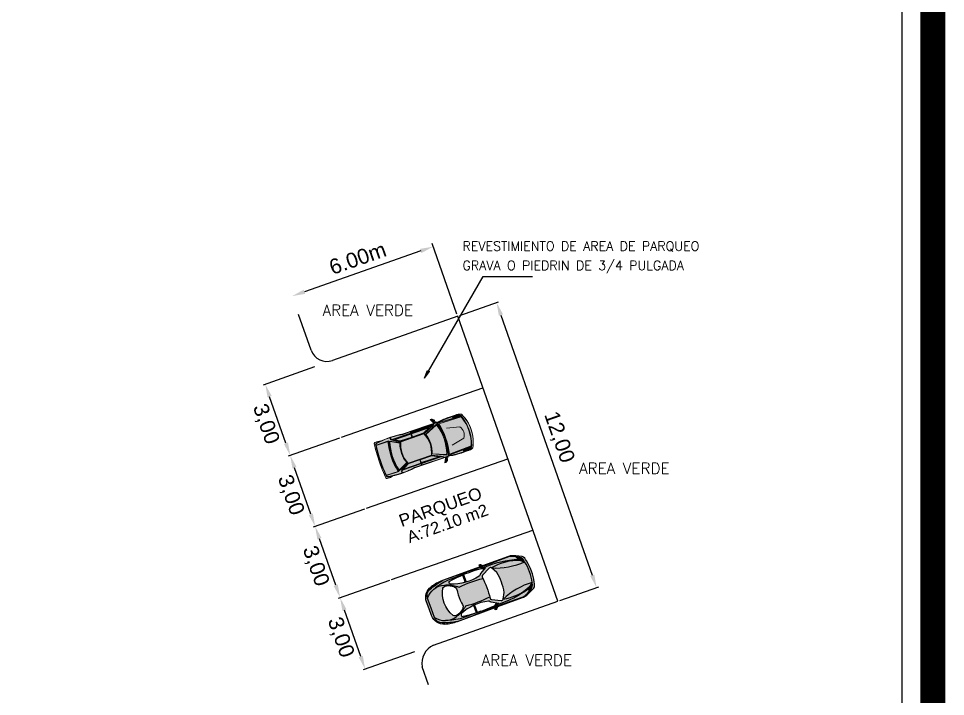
# Model space of a CAD drawing. Header units: millimetres. Extents: x 603733 to 1211550, y 1310999 to 2622648.
# Drawn here: x 605920.6 to 606005, y 1311136.4 to 1311198.2 of the extents above; entities that cross this region are included whole.
import ezdxf

# ---------------------------------------------------------------- set-up
doc = ezdxf.new("R2010")
doc.units = ezdxf.units.MM
for name, color, linetype in [('acera', 8, 'Continuous'), ('BOULEVARD', 3, 'Continuous'), ('FORMATO', 7, 'Continuous'), ('P35', 3, 'Continuous')]:
    doc.layers.add(name, color=color, linetype=linetype)
doc.layers.add('CARRO', color=7, linetype='Continuous', lineweight=18)
doc.styles.add('PUNTOS PI', font='arial.ttf', dxfattribs={"height": 2.75})
doc.styles.add('ROMANS', font='ROMANS', dxfattribs={"height": 0.2})
doc.styles.get("Standard").update_dxf_attribs({"font": 'arial.ttf'})

# ---------------------------------------------------------------- blocks, each defined once
blk = doc.blocks.new('carro1')
at = {"layer": 'P35'}
for color, points in [(146, [(-0.795, 1.854), (-0.824, 1.862), (-0.858, 3.088), (-0.854, 3.397), (-0.854, 3.455), (-0.753, 3.861), (-0.675, 4.073), (-0.593, 4.178), (-0.477, 4.234), (-0.436, 4.237), (-0.544, 4.163), (-0.641, 3.988), (-0.72, 3.753), (-0.791, 3.47), (-0.809, 3.343), (-0.805, 3.175), (-0.817, 2.948), (-0.82, 2.713), (-0.813, 2.624), (-0.817, 2.616), (-0.82, 2.531), (-0.798, 1.941)]), (9, [(-0.85, 3.554), (-0.829, 3.715), (-0.78, 3.963), (-0.727, 4.075), (-0.647, 4.18), (-0.559, 4.25), (-0.472, 4.299), (-0.332, 4.327), (0.278, 4.327), (0.428, 4.31), (0.534, 4.275), (0.656, 4.177), (0.733, 4.079), (0.814, 3.834), (0.838, 3.715), (0.849, 3.62), (0.849, 3.596), (0.81, 3.708), (0.754, 3.946), (0.695, 4.1), (0.635, 4.173), (0.534, 4.236), (0.439, 4.261), (0.337, 4.261), (-0.437, 4.268), (-0.563, 4.222), (-0.643, 4.156), (-0.717, 4.058), (-0.752, 3.932), (-0.798, 3.792)]), (146, [(0.795, 1.854), (0.824, 1.862), (0.858, 3.088), (0.854, 3.397), (0.854, 3.455), (0.753, 3.861), (0.675, 4.073), (0.593, 4.178), (0.477, 4.234), (0.436, 4.237), (0.544, 4.163), (0.641, 3.988), (0.72, 3.753), (0.791, 3.47), (0.809, 3.343), (0.805, 3.175), (0.817, 2.948), (0.82, 2.713), (0.813, 2.624), (0.817, 2.616), (0.82, 2.531), (0.798, 1.941)]), (146, [(-0.765, 1.66), (-0.785, 1.474), (-0.777, 1.279), (-0.719, 0.785), (-0.652, 0.471), (-0.611, 0.321), (-0.549, 0.271), (-0.638, 0.54), (-0.685, 0.628), (-0.693, 0.852), (-0.701, 0.963), (-0.695, 1.247), (-0.666, 1.45), (-0.694, 1.488), (-0.686, 1.534), (-0.561, 1.796), (-0.49, 1.914), (-0.394, 1.924), (-0.417, 2.206), (-0.422, 2.428), (-0.413, 2.716), (-0.395, 2.924), (-0.471, 3.028), (-0.544, 3.124), (-0.599, 3.231), (-0.674, 3.439), (-0.703, 3.65), (-0.734, 3.659), (-0.786, 3.412), (-0.789, 3.078), (-0.78, 2.945), (-0.736, 3.21), (-0.683, 3.254), (-0.612, 3.201), (-0.568, 3.069), (-0.515, 2.875), (-0.471, 2.646), (-0.471, 2.496), (-0.489, 2.223), (-0.515, 2.064), (-0.515, 2.02), (-0.551, 1.959), (-0.595, 1.941), (-0.648, 1.844), (-0.718, 1.712), (-0.762, 1.65)]), (146, [(0.771, 1.66), (0.791, 1.474), (0.784, 1.279), (0.725, 0.785), (0.658, 0.471), (0.617, 0.321), (0.555, 0.271), (0.644, 0.54), (0.691, 0.628), (0.699, 0.852), (0.707, 0.963), (0.701, 1.247), (0.672, 1.45), (0.7, 1.488), (0.692, 1.534), (0.567, 1.796), (0.496, 1.914), (0.4, 1.924), (0.423, 2.206), (0.428, 2.428), (0.419, 2.716), (0.401, 2.924), (0.477, 3.028), (0.55, 3.124), (0.605, 3.231), (0.68, 3.439), (0.709, 3.65), (0.74, 3.659), (0.792, 3.412), (0.795, 3.078), (0.786, 2.945), (0.742, 3.21), (0.689, 3.254), (0.618, 3.201), (0.574, 3.069), (0.521, 2.875), (0.477, 2.646), (0.477, 2.496), (0.495, 2.223), (0.521, 2.064), (0.521, 2.02), (0.557, 1.959), (0.601, 1.941), (0.654, 1.844), (0.724, 1.712), (0.768, 1.65)]), (8, [(-0.49, 2.597), (-0.493, 2.617), (-0.794, 2.616), (-0.798, 2.597)]), (9, [(-0.859, 1.23), (-0.859, 0.662), (-0.835, 0.546), (-0.773, 0.375), (-0.685, 0.201), (-0.651, 0.146), (-0.581, 0.097), (-0.449, 0.057), (-0.077, 0.008), (0.131, 0.014), (0.333, 0.045), (0.522, 0.079), (0.629, 0.133), (0.7, 0.216), (0.828, 0.494), (0.852, 0.598), (0.855, 1.407), (0.846, 1.407), (0.855, 1.327), (0.858, 0.662), (0.825, 0.543), (0.709, 0.289), (0.599, 0.173), (0.421, 0.112), (0.153, 0.079), (-0.092, 0.075), (-0.385, 0.112), (-0.553, 0.143), (-0.639, 0.207), (-0.706, 0.283), (-0.798, 0.491), (-0.838, 0.579), (-0.859, 0.686), (-0.847, 1.248)]), (127, [(-0.666, 1.45), (-0.563, 1.184), (-0.497, 0.94), (-0.448, 0.645), (-0.432, 0.355), (-0.442, 0.128), (-0.253, 0.096), (0, 0.08), (0.163, 0.086), (0.322, 0.105), (0.442, 0.128), (0.432, 0.355), (0.458, 0.73), (0.519, 1.031), (0.599, 1.287), (0.666, 1.45), (0.545, 1.383), (0.423, 1.315), (0.213, 1.283), (0.059, 1.277), (-0.059, 1.277), (-0.337, 1.299), (-0.423, 1.315), (-0.545, 1.383)]), (30, [(-0.455, 0.13), (-0.528, 0.24), (-0.62, 0.314), (-0.69, 0.353), (-0.736, 0.381), (-0.706, 0.317), (-0.666, 0.265), (-0.614, 0.216), (-0.556, 0.182), (-0.51, 0.152), (-0.48, 0.143)]), (30, [(0.455, 0.13), (0.528, 0.24), (0.62, 0.314), (0.69, 0.353), (0.736, 0.381), (0.706, 0.317), (0.666, 0.265), (0.614, 0.216), (0.556, 0.182), (0.51, 0.152), (0.48, 0.143)])]:
    blk.add_hatch(color=color, dxfattribs=at).paths.add_polyline_path(points)
h = blk.add_hatch(color=127, dxfattribs=at)
h.paths.add_polyline_path([(-0.276, 3.037), (-0.322, 3.032), (-0.368, 3.037), (-0.396, 3.045), (-0.434, 3.064), (-0.465, 3.087), (-0.517, 3.15), (-0.568, 3.235), (-0.598, 3.303), (-0.625, 3.401), (-0.61, 3.496), (-0.583, 3.538), (-0.536, 3.565), (-0.395, 3.628), (-0.239, 3.674), (-0.097, 3.695), (0.036, 3.699), (0.189, 3.684), (0.323, 3.652), (0.447, 3.608), (0.529, 3.569), (0.583, 3.538), (0.622, 3.462), (0.627, 3.42), (0.61, 3.338), (0.568, 3.235), (0.52, 3.154), (0.467, 3.088), (0.42, 3.055), (0.368, 3.037), (0.346, 3.033), (0.322, 3.032), (0.282, 3.036), (0.257, 3.042), (0.229, 3.053), (0.205, 3.055), (0.12, 3.059), (-0.038, 3.062), (-0.145, 3.058), (-0.229, 3.053), (-0.254, 3.043)], flags=16)
h.paths.add_polyline_path([(-0.393, 1.915), (-0.189, 1.899), (0, 1.895), (0.232, 1.902), (0.393, 1.909), (0.392, 1.914), (0.42, 2.299), (0.414, 2.692), (0.395, 2.924), (0.544, 3.124), (0.599, 3.231), (0.674, 3.439), (0.703, 3.65), (0.686, 3.813), (0.632, 3.973), (0.582, 4.064), (0.503, 4.167), (0.405, 4.257), (-0.405, 4.257), (-0.491, 4.179), (-0.57, 4.082), (-0.658, 3.887), (-0.686, 3.813), (-0.703, 3.65), (-0.674, 3.439), (-0.599, 3.231), (-0.437, 2.974), (-0.395, 2.924), (-0.411, 2.742), (-0.417, 2.65), (-0.422, 2.417), (-0.413, 2.144), (-0.402, 1.997)])
h = blk.add_hatch(color=8, dxfattribs=at)
edge = h.paths.add_edge_path()
edge.add_line((-0.771, 1.819), (-0.734, 1.76))
edge.add_arc((-0.767, 1.739), 0.0391, -47.4347, 31.9191, ccw=False)
edge.add_arc((-0.746, 1.736), 0.0265, 168.0279, 281.917, ccw=False)
edge.add_line((-0.772, 1.742), (-0.801, 1.778))
edge.add_line((-0.801, 1.778), (-0.817, 1.76))
edge.add_arc((-0.847, 1.786), 0.0403, 221.1586, 318.8414, ccw=False)
edge.add_line((-0.878, 1.76), (-0.927, 1.809))
edge.add_arc((-0.874, 1.862), 0.0746, 163.8715, 224.9725, ccw=False)
edge.add_line((-0.946, 1.883), (-0.771, 1.819))
h = blk.add_hatch(color=8, dxfattribs=at)
edge = h.paths.add_edge_path()
edge.add_line((0.771, 1.819), (0.734, 1.76))
edge.add_arc((0.767, 1.739), 0.0391, 508.0809, 587.4347)
edge.add_arc((0.746, 1.736), 0.0265, 258.083, 371.9721)
edge.add_line((0.772, 1.742), (0.801, 1.778))
edge.add_line((0.801, 1.778), (0.817, 1.76))
edge.add_arc((0.847, 1.786), 0.0403, 221.1586, 318.8414)
edge.add_line((0.878, 1.76), (0.927, 1.809))
edge.add_arc((0.874, 1.862), 0.0746, 315.0275, 376.1285)
edge.add_line((0.946, 1.883), (0.771, 1.819))
h = blk.add_hatch(color=146, dxfattribs=at)
h.paths.add_polyline_path([(-0.453, 0.18), (-0.536, 0.285), (-0.579, 0.376), (-0.654, 0.695), (-0.689, 1), (-0.662, 1.419), (-0.61, 1.253), (-0.527, 0.982), (-0.479, 0.721), (-0.457, 0.572), (-0.448, 0.424), (-0.44, 0.319), (-0.44, 0.206)])
h.paths.add_polyline_path([(-0.654, 0.367), (-0.75, 0.411), (-0.815, 0.581), (-0.837, 0.664), (-0.828, 1.065), (-0.828, 1.72), (-0.806, 1.75), (-0.793, 1.637), (-0.793, 1.201), (-0.754, 0.956), (-0.715, 0.729), (-0.697, 0.59), (-0.662, 0.437), (-0.627, 0.359)])
h = blk.add_hatch(color=146, dxfattribs=at)
h.paths.add_polyline_path([(0.453, 0.18), (0.536, 0.285), (0.579, 0.376), (0.654, 0.695), (0.689, 1), (0.662, 1.419), (0.61, 1.253), (0.527, 0.982), (0.479, 0.721), (0.457, 0.572), (0.448, 0.424), (0.44, 0.319), (0.44, 0.206)])
h.paths.add_polyline_path([(0.654, 0.367), (0.75, 0.411), (0.815, 0.581), (0.837, 0.664), (0.828, 1.065), (0.828, 1.72), (0.806, 1.75), (0.793, 1.637), (0.793, 1.201), (0.754, 0.956), (0.715, 0.729), (0.697, 0.59), (0.662, 0.437), (0.627, 0.359)])
at = {"layer": 'P35', "color": 7}
for p, q in [((-0.801, 2.597), (-0.486, 2.597)), ((-0.801, 2.587), (-0.485, 2.587)), ((-0.8, 2.627), (-0.488, 2.627)), ((-0.8, 2.617), (-0.488, 2.617)), ((0.801, 2.587), (0.485, 2.587)), ((0.801, 2.597), (0.486, 2.597)), ((0.8, 2.627), (0.488, 2.627)), ((0.8, 2.617), (0.488, 2.617)), ((-0.607, 0.193), (-0.606, 0.192))]:
    blk.add_line(p, q, dxfattribs=at)
for points in [[(-0.865, 3.454, -0.04536), (-0.712, 4.041, -0.316238), (-0.405, 4.257), (0, 4.257), (0.405, 4.257, -0.316238), (0.712, 4.041, -0.04536), (0.865, 3.454, -0.995785)], [(-0.787, 3.96, -0.339592), (-0.293, 4.34), (0, 4.34), (0.293, 4.34, -0.339592), (0.787, 3.96, -1.295903)], [(-0.405, 4.257, 0.307984), (-0.674, 3.439, 0.021458), (-0.599, 3.231, 0.089138), (-0.471, 3.028, 0.076147), (-0.395, 2.924, 0.055297), (-0.393, 1.909, 0.055323)], [(0.405, 4.257, -0.307984), (0.674, 3.439, -0.021458), (0.599, 3.231, -0.089138), (0.471, 3.028, -0.076147), (0.395, 2.924, -0.055297), (0.393, 1.909, -0.055323)], [(-0.712, 4.041, 0.134107), (-0.787, 3.96, 0.076542), (-0.865, 3.454), (-0.865, 1.853, 0.085317)], [(-0.806, 2.442), (-0.806, 3.237, -0.076793), (-0.658, 3.887, -3.166947)], [(0.806, 2.442), (0.806, 3.237, 0.076793), (0.658, 3.887, 3.166947)], [(0.865, 1.853), (0.865, 3.454, 0.076542), (0.787, 3.96, 0.134107), (0.712, 4.041)], [(-0.865, 3.115, 0.005985), (-0.835, 2.058), (-0.837, 1.843, 0.082522)], [(-0.765, 1.66), (-0.608, 1.931, -0.122145), (-0.549, 1.993, 0.205815), (-0.53, 2.019, 0.151874), (-0.626, 3.207, 0.290836), (-0.739, 3.222, 0.061376), (-0.783, 1.823)], [(0.765, 1.66), (0.608, 1.931, 0.122145), (0.549, 1.993, -0.205815), (0.53, 2.019, -0.151874), (0.626, 3.207, -0.290836), (0.739, 3.222, -0.061376), (0.783, 1.823)], [(0.837, 1.843), (0.835, 2.058, 0.005985), (0.865, 3.115)], [(-0.865, 1.75), (-0.865, 0.659, 0.085317), (-0.781, 0.369), (-0.67, 0.141, 0.150666), (-0.454, 0.048, 0.106558), (0.454, 0.048, 0.150666), (0.67, 0.141), (0.781, 0.369, 0.085317), (0.865, 0.659), (0.865, 1.75, 0.076542)], [(-0.838, 1.747), (-0.85, 0.661, 0.082522), (-0.746, 0.386), (-0.744, 0.382, 0.28772), (-0.442, 0.128, 0.107642), (0.442, 0.128, 0.28772), (0.744, 0.382), (0.746, 0.386, 0.082522), (0.85, 0.661), (0.838, 1.747, 0.005985)], [(-0.775, 1.745, 0.003758), (-0.765, 1.66)], [(0.775, 1.745, -0.003758), (0.765, 1.66)]]:
    blk.add_lwpolyline(points, format="xyb", dxfattribs=at)
for points in [[(0.583, 3.538, -0.244234), (0.621, 3.376, -0.10952), (0.486, 3.109, -0.34796), (0.229, 3.053, 0.037334), (-0.229, 3.053, -0.34796), (-0.486, 3.109, -0.10952), (-0.621, 3.376, -0.244234), (-0.583, 3.538, -0.276546)], [(-0.771, 1.819), (-0.734, 1.76, -0.360781), (-0.741, 1.71, -0.542329), (-0.772, 1.742), (-0.801, 1.778), (-0.817, 1.76, -0.454056), (-0.878, 1.76), (-0.927, 1.809, -0.273105), (-0.946, 1.883)], [(-0.45, 1.921, 0.328475), (-0.519, 1.884), (-0.686, 1.534, 0.439617), (-0.666, 1.45), (-0.423, 1.315, 0.06084), (0, 1.277, 0.06084), (0.423, 1.315), (0.666, 1.45, 0.439617), (0.686, 1.534), (0.519, 1.884, 0.328475), (0.45, 1.921, -0.057395)], [(0.771, 1.819), (0.734, 1.76, 0.360781), (0.741, 1.71, 0.542329), (0.772, 1.742), (0.801, 1.778), (0.817, 1.76, 0.454056), (0.878, 1.76), (0.927, 1.809, 0.273105), (0.946, 1.883)]]:
    blk.add_lwpolyline(points, format="xyb", close=True, dxfattribs=at)
for centre, radius, start, end in [((3.67, 1.558), 4.456, 177.4786, 196.1176), ((-3.67, 1.558), 4.456, 343.8824, 2.5214), ((1.381, 1.057), 2.084, 169.1317, 202.1569), ((-3.112, 0.355), 2.68, 355.1298, 24.1159), ((3.112, 0.355), 2.68, 155.8841, 184.8702), ((-1.381, 1.057), 2.084, 337.8431, 10.8683), ((-0.901, -0.105), 0.515, 26.8399, 72.4584), ((0.901, -0.105), 0.515, 107.5416, 153.1601)]:
    blk.add_arc(centre, radius, start, end, dxfattribs=at)
blk = doc.blocks.new('A$C03F432A0')
at = {"layer": 'CARRO'}
h = blk.add_hatch(color=256, dxfattribs=at)
h.set_gradient(color1=(110, 110, 110), color2=(237, 237, 237), one_color=1, tint=0.93, name='SPHERICAL')
h.paths.add_polyline_path([(10.752, 8.853, 0.179944), (10.67, 8.643, -0.113297), (10.71, 8.894, -0.116156), (11.422, 9.066, -0.115969), (12.134, 8.902), (12.134, 8.902, -0.113297), (12.178, 8.651, -0.000135), (12.178, 8.651, 0.180082), (12.093, 8.86, 0.092939), (11.422, 8.982, 0.092939)])
h = blk.add_hatch(color=256, dxfattribs=at)
h.set_gradient(color1=(51, 135, 215), color2=(217, 233, 247), one_color=1, tint=0.91, name='SPHERICAL')
h.paths.add_polyline_path([(10.788, 7.917, -0.117513), (12.074, 7.931), (12.03, 8.864, 0.177138), (10.817, 8.855)])
h = blk.add_hatch(color=256, dxfattribs=at)
h.set_gradient(color1=(51, 135, 215), one_color=1, tint=1, name='SPHERICAL')
h.paths.add_polyline_path([(10.724, 7.722), (10.77, 7.722), (10.983, 7.247, -0.219951), (11.883, 7.251), (12.044, 7.599), (12.093, 7.687), (12.128, 7.687), (12.128, 7.94, 0.037404), (12.164, 8.427), (12.165, 8.543, -0.747961), (12.078, 8.55), (12.11, 7.869, 0.15127), (10.743, 7.859), (10.771, 8.541, -0.665118), (10.688, 8.543), (10.689, 8.427, 0.037404), (10.724, 7.94)])
h.paths.add_polyline_path([(10.782, 7.826, -0.165981), (12.077, 7.831), (11.845, 7.284, 0.189647), (11.019, 7.281)], flags=16)
h = blk.add_hatch(color=256, dxfattribs=at)
h.set_gradient(color1=(250, 246, 5), color2=(255, 254, 240), one_color=1, tint=0.97, name='SPHERICAL')
h.paths.add_polyline_path([(10.747, 8.554, -0.587503), (10.711, 8.554, -0.147486), (10.707, 8.598, 0.772926), (10.751, 8.598, -0.147486)])
h = blk.add_hatch(color=256, dxfattribs=at)
h.set_gradient(color1=(250, 246, 5), color2=(255, 254, 240), one_color=1, tint=0.97, name='SPHERICAL')
h.paths.add_polyline_path([(10.756, 8.637, 0.144872), (10.74, 8.668, 0.391406), (10.725, 8.669, 0.188365), (10.706, 8.639, -0.083561), (10.73, 8.761, -0.165877), (10.752, 8.785), (10.766, 8.788)])
h = blk.add_hatch(color=256, dxfattribs=at)
h.set_gradient(color1=(253, 124, 146), color2=(254, 220, 226), one_color=1, tint=0.93, name='SPHERICAL')
h.paths.add_polyline_path([(10.756, 8.637, 0.429703), (10.706, 8.639, -0.188943), (10.725, 8.669, -0.388639), (10.74, 8.668, -0.144872)])
h = blk.add_hatch(color=256, dxfattribs=at)
h.set_gradient(color1=(253, 124, 146), color2=(254, 220, 226), one_color=1, tint=0.93, name='SPHERICAL')
edge = h.paths.add_edge_path()
edge.add_ellipse((10.729, 8.608), major_axis=(0, 0.0204), ratio=0.780308, start_angle=0, end_angle=360, ccw=False)
h = blk.add_hatch(color=256, dxfattribs=at)
h.set_gradient(color1=(250, 246, 5), color2=(255, 254, 240), one_color=1, tint=0.97, name='SPHERICAL')
h.paths.add_polyline_path([(12.094, 8.638, -0.144872), (12.11, 8.669, -0.391406), (12.125, 8.67, -0.188365), (12.144, 8.64, 0.083561), (12.12, 8.762, 0.165877), (12.098, 8.786), (12.084, 8.789)])
h = blk.add_hatch(color=256, dxfattribs=at)
h.set_gradient(color1=(253, 124, 146), color2=(254, 220, 226), one_color=1, tint=0.93, name='SPHERICAL')
h.paths.add_polyline_path([(12.094, 8.638, -0.429703), (12.144, 8.64, 0.188943), (12.125, 8.67, 0.388639), (12.11, 8.669, 0.144872)])
h = blk.add_hatch(color=256, dxfattribs=at)
h.set_gradient(color1=(250, 246, 5), color2=(255, 254, 240), one_color=1, tint=0.97, name='SPHERICAL')
h.paths.add_polyline_path([(12.103, 8.555, 0.587503), (12.14, 8.555, 0.147486), (12.143, 8.599, -0.772926), (12.099, 8.599, 0.147486)])
h = blk.add_hatch(color=256, dxfattribs=at)
h.set_gradient(color1=(253, 124, 146), color2=(254, 220, 226), one_color=1, tint=0.93, name='SPHERICAL')
edge = h.paths.add_edge_path()
edge.add_ellipse((12.121, 8.609), major_axis=(0, 0.0204), ratio=0.780308, start_angle=0, end_angle=360)
h = blk.add_hatch(color=8, dxfattribs=at)
edge = h.paths.add_edge_path()
edge.add_line((10.69, 7.731), (10.721, 7.795))
edge.add_arc((10.685, 7.812), 0.0394, 693.9499, 773.3037)
edge.add_arc((10.706, 7.817), 0.0268, 443.952, 557.8411)
edge.add_line((10.68, 7.809), (10.655, 7.77))
edge.add_line((10.655, 7.77), (10.637, 7.786))
edge.add_arc((10.61, 7.756), 0.0406, 407.0276, 504.7104)
edge.add_line((10.576, 7.78), (10.532, 7.725))
edge.add_arc((10.59, 7.678), 0.0753, 500.8965, 561.9975)
edge.add_line((10.521, 7.649), (10.69, 7.731))
h = blk.add_hatch(color=256, dxfattribs=at)
h.set_gradient(color1=(195, 230, 254), one_color=1, tint=1, name='CYLINDER')
h.paths.add_polyline_path([(11.03, 7.293, -0.178383), (11.839, 7.295), (12.047, 7.805, 0.287112), (12.022, 7.837, 0.1586), (10.833, 7.829, 0.286492), (10.807, 7.797)])
h = blk.add_hatch(color=8, dxfattribs=at)
edge = h.paths.add_edge_path()
edge.add_line((12.171, 7.731), (12.14, 7.795))
edge.add_arc((12.175, 7.812), 0.0394, -233.3037, -153.9499, ccw=False)
edge.add_arc((12.154, 7.817), 0.0268, -17.8411, 96.048, ccw=False)
edge.add_line((12.18, 7.809), (12.205, 7.77))
edge.add_line((12.205, 7.77), (12.223, 7.786))
edge.add_arc((12.251, 7.756), 0.0406, 35.2896, 132.9724, ccw=False)
edge.add_line((12.284, 7.78), (12.328, 7.725))
edge.add_arc((12.27, 7.678), 0.0753, -21.9975, 39.1035, ccw=False)
edge.add_line((12.34, 7.649), (12.171, 7.731))
h = blk.add_hatch(color=256, dxfattribs=at)
h.set_gradient(color1=(51, 135, 215), color2=(76, 150, 220), one_color=1, tint=0.58, name='SPHERICAL')
h.paths.add_polyline_path([(10.739, 6.761), (10.792, 6.761), (10.794, 7.615), (10.753, 7.698), (10.729, 7.698)])
h = blk.add_hatch(color=256, dxfattribs=at)
h.set_gradient(color1=(195, 230, 254), one_color=1, tint=1)
h.paths.add_polyline_path([(10.824, 6.765), (10.95, 6.765), (10.946, 7.243), (10.824, 7.502)])
h = blk.add_hatch(color=256, dxfattribs=at)
h.set_gradient(color1=(195, 230, 254), one_color=1, tint=1)
h.paths.add_polyline_path([(11.91, 6.767), (12.041, 6.767), (12.033, 7.501), (11.91, 7.245)])
h = blk.add_hatch(color=256, dxfattribs=at)
h.set_gradient(color1=(51, 135, 215), color2=(76, 150, 220), one_color=1, tint=0.58, name='SPHERICAL')
h.paths.add_polyline_path([(12.071, 6.771), (12.135, 6.774), (12.13, 7.664), (12.104, 7.664), (12.064, 7.596)])
h = blk.add_hatch(color=256, dxfattribs=at)
h.set_gradient(color1=(51, 135, 215), color2=(238, 245, 252), one_color=1, tint=0.96, name='CYLINDER')
h.paths.add_polyline_path([(10.987, 6.259, 0.101169), (11.44, 6.165, 0.098906), (11.885, 6.265), (11.885, 7.242, 0.098789), (11.434, 7.338, 0.108512), (10.98, 7.233)])
h = blk.add_hatch(color=256, dxfattribs=at)
h.set_gradient(color1=(51, 135, 215), color2=(76, 150, 220), one_color=1, tint=0.58, name='SPHERICAL')
h.paths.add_polyline_path([(10.699, 5.958), (10.73, 5.923), (10.765, 5.923), (10.793, 5.954), (10.793, 6.734), (10.733, 6.734), (10.736, 6.436, 0.034741)])
h = blk.add_hatch(color=256, dxfattribs=at)
h.set_gradient(color1=(195, 230, 254), one_color=1, tint=1)
h.paths.add_polyline_path([(10.835, 6.049), (10.951, 6.25), (10.951, 6.734), (10.825, 6.734)])
h = blk.add_hatch(color=256, dxfattribs=at)
h.set_gradient(color1=(195, 230, 254), one_color=1, tint=1)
h.paths.add_polyline_path([(11.909, 6.261), (12.053, 6.009), (12.046, 6.744), (11.909, 6.744)])
h = blk.add_hatch(color=256, dxfattribs=at)
h.set_gradient(color1=(51, 135, 215), color2=(76, 150, 220), one_color=1, tint=0.58, name='SPHERICAL')
h.paths.add_polyline_path([(12.076, 5.964), (12.11, 5.928), (12.148, 5.928), (12.181, 5.968), (12.175, 6.143, 0.030672), (12.134, 6.45), (12.134, 6.742), (12.074, 6.739)])
h = blk.add_hatch(color=256, dxfattribs=at)
h.set_gradient(color1=(51, 135, 215), one_color=1, tint=1, name='SPHERICAL')
h.paths.add_polyline_path([(12.183, 5.936), (12.156, 5.907), (12.103, 5.907), (12.059, 5.947), (11.892, 6.244), (11.866, 6.231), (12.068, 5.833, -0.066722), (11.436, 5.746, -0.066024), (10.811, 5.826), (11.005, 6.216), (10.979, 6.228), (10.815, 5.942), (10.777, 5.899), (10.717, 5.899), (10.698, 5.917, 0.028293), (10.716, 5.523), (10.742, 5.319, 0.304518), (10.774, 5.292), (10.8, 5.29), (10.795, 5.807, 0.12797), (12.083, 5.808), (12.083, 5.294), (12.111, 5.298, 0.280749), (12.138, 5.323, 0.017623), (12.177, 5.751)])
h = blk.add_hatch(color=256, dxfattribs=at)
h.set_gradient(color1=(195, 230, 254), one_color=1, tint=1)
h.paths.add_polyline_path([(10.843, 5.844, 0.134496), (12.029, 5.848), (11.846, 6.218, -0.182612), (11.023, 6.207)])
h = blk.add_hatch(color=256, dxfattribs=at)
h.set_gradient(color1=(51, 135, 215), color2=(212, 230, 247), one_color=1, tint=0.9, name='SPHERICAL')
h.paths.add_polyline_path([(10.814, 5.29, 0.063439), (12.069, 5.292), (12.069, 5.783, -0.118272), (10.811, 5.782)])
h = blk.add_hatch(color=256, dxfattribs=at)
h.set_gradient(color1=(110, 110, 110), color2=(237, 237, 237), one_color=1, tint=0.93, name='SPHERICAL')
h.paths.add_polyline_path([(10.731, 5.235, -0.000001), (10.731, 5.235, 0.029249), (11.44, 5.197, 0.029523), (12.155, 5.243, 0.384661), (12.198, 5.284, 0.075304), (12.178, 5.528), (12.155, 5.328, -0.347811), (12.112, 5.285, -0.031351), (11.439, 5.239, -0.031037), (10.773, 5.277, -0.348149), (10.73, 5.32), (10.705, 5.52, 0.075312), (10.687, 5.275, 0.384387)])
at = {"lineweight": 35}
for p, q in [((10.729, 7.698), (10.753, 7.698)), ((10.739, 6.761), (10.729, 7.698)), ((10.753, 7.698), (10.794, 7.615)), ((10.794, 7.615), (10.792, 6.761)), ((10.792, 6.761), (10.739, 6.761))]:
    blk.add_line(p, q, dxfattribs=at)
for centre, radius, start, end in [((10.781, 8.58), 0.0795, 150.0386, 198.709), ((10.729, 8.566), 0.0256, 206.1491, 333.8509), ((10.729, 8.612), 0.0181, 19.3282, 156.1603), ((10.678, 8.58), 0.078, 340.8643, 29.4697), ((12.172, 8.581), 0.078, 150.5303, 199.1357), ((12.121, 8.567), 0.0256, 206.1491, 333.8509), ((12.121, 8.613), 0.0181, 23.8397, 160.6718), ((12.069, 8.581), 0.0795, 341.291, 29.9614)]:
    blk.add_arc(centre, radius, start, end, dxfattribs=at)
at = {"layer": 'CARRO', "color": 0}
for p, q in [((10.71, 8.894), (10.676, 8.771)), ((10.692, 8.755), (10.757, 8.86)), ((10.757, 8.86), (10.895, 8.902)), ((10.788, 7.917), (10.817, 8.855)), ((12.03, 8.864), (12.074, 7.931)), ((12.154, 8.763), (12.093, 8.86)), ((12.17, 8.779), (12.134, 8.902)), ((10.676, 8.771), (10.67, 8.652)), ((10.67, 8.652), (10.692, 8.755)), ((10.688, 8.543), (10.698, 8.183)), ((10.743, 7.859), (10.771, 8.541)), ((11.057, 8.148), (11.171, 8.679)), ((11.057, 8.148), (11.171, 8.679)), ((11.057, 8.148), (11.171, 8.679)), ((11.768, 8.148), (11.654, 8.679)), ((11.768, 8.148), (11.654, 8.679)), ((11.768, 8.148), (11.654, 8.679)), ((12.078, 8.55), (12.11, 7.869)), ((12.153, 8.185), (12.165, 8.543)), ((12.177, 8.659), (12.154, 8.763)), ((12.178, 8.651), (12.17, 8.779)), ((10.698, 8.183), (10.724, 7.94)), ((12.128, 7.94), (12.153, 8.185)), ((10.724, 7.94), (10.724, 7.722)), ((11.019, 7.281), (10.782, 7.826)), ((11.03, 7.293), (10.807, 7.797)), ((11.839, 7.295), (12.047, 7.805)), ((12.077, 7.831), (11.845, 7.284)), ((12.128, 7.687), (12.128, 7.94)), ((10.724, 7.722), (10.77, 7.722)), ((10.729, 7.698), (10.753, 7.698)), ((10.739, 6.761), (10.729, 7.698)), ((10.753, 7.698), (10.794, 7.615)), ((10.77, 7.722), (10.983, 7.247)), ((10.794, 7.615), (10.793, 6.761)), ((10.824, 7.502), (10.946, 7.243)), ((10.824, 6.765), (10.824, 7.502)), ((11.883, 7.251), (12.093, 7.687)), ((11.91, 7.245), (12.033, 7.501)), ((12.033, 7.501), (12.033, 6.767)), ((12.064, 7.596), (12.104, 7.664)), ((12.071, 6.771), (12.064, 7.596)), ((12.093, 7.687), (12.128, 7.687)), ((12.104, 7.664), (12.13, 7.664)), ((12.13, 7.664), (12.135, 6.774)), ((10.946, 7.243), (10.946, 6.765)), ((10.987, 6.269), (10.98, 7.233)), ((11.885, 6.265), (11.885, 7.242)), ((11.91, 6.767), (11.91, 7.245)), ((10.736, 6.734), (10.793, 6.734)), ((10.736, 6.436), (10.736, 6.734)), ((10.793, 6.761), (10.739, 6.76)), ((10.792, 6.761), (10.739, 6.761)), ((10.793, 6.734), (10.793, 5.954)), ((10.946, 6.765), (10.824, 6.765)), ((10.951, 6.734), (10.825, 6.732)), ((10.825, 6.732), (10.835, 6.049)), ((10.951, 6.25), (10.951, 6.734)), ((11.909, 6.744), (11.909, 6.261)), ((12.046, 6.744), (11.909, 6.744)), ((12.033, 6.767), (11.91, 6.767)), ((12.053, 6.009), (12.046, 6.744)), ((12.135, 6.774), (12.071, 6.771)), ((12.076, 6.739), (12.134, 6.739)), ((12.076, 5.964), (12.076, 6.739)), ((12.134, 6.739), (12.134, 6.45)), ((10.709, 6.198), (10.736, 6.436)), ((12.134, 6.45), (12.16, 6.297)), ((12.16, 6.297), (12.175, 6.143)), ((10.698, 5.917), (10.717, 5.899)), ((10.701, 5.719), (10.698, 5.917)), ((10.699, 5.958), (10.709, 6.198)), ((10.73, 5.923), (10.699, 5.958)), ((10.717, 5.899), (10.779, 5.899)), ((10.762, 5.923), (10.73, 5.923)), ((10.793, 5.954), (10.762, 5.923)), ((10.779, 5.899), (10.815, 5.942)), ((11.005, 6.215), (10.811, 5.826)), ((10.815, 5.942), (10.979, 6.228)), ((10.835, 6.049), (10.951, 6.25)), ((10.843, 5.844), (11.023, 6.207)), ((10.979, 6.228), (11.005, 6.215)), ((12.029, 5.848), (11.846, 6.218)), ((11.892, 6.244), (11.866, 6.231)), ((11.866, 6.231), (12.068, 5.833)), ((12.059, 5.947), (11.892, 6.244)), ((11.909, 6.261), (12.053, 6.009)), ((12.103, 5.907), (12.059, 5.947)), ((12.11, 5.928), (12.076, 5.964)), ((12.156, 5.907), (12.103, 5.907)), ((12.148, 5.928), (12.11, 5.928)), ((12.181, 5.968), (12.148, 5.928)), ((12.18, 5.933), (12.156, 5.907)), ((12.175, 6.143), (12.181, 5.968)), ((12.18, 5.843), (12.18, 5.933)), ((10.742, 5.319), (10.701, 5.719)), ((10.8, 5.29), (10.796, 5.807)), ((11.121, 5.766), (10.811, 5.826)), ((10.814, 5.29), (10.811, 5.782)), ((11.436, 5.746), (11.121, 5.766)), ((11.755, 5.769), (11.436, 5.746)), ((12.068, 5.833), (11.755, 5.769)), ((12.069, 5.292), (12.069, 5.783)), ((12.083, 5.294), (12.083, 5.808)), ((12.138, 5.323), (12.177, 5.751)), ((12.177, 5.751), (12.18, 5.843)), ((10.687, 5.401), (10.704, 5.52)), ((10.687, 5.275), (10.687, 5.401)), ((10.701, 5.247), (10.687, 5.275)), ((10.731, 5.235), (10.701, 5.247)), ((10.704, 5.52), (10.717, 5.42)), ((11.085, 5.206), (10.731, 5.235)), ((11.44, 5.197), (11.085, 5.206)), ((11.798, 5.209), (11.44, 5.197)), ((12.155, 5.243), (11.798, 5.209)), ((12.184, 5.255), (12.155, 5.243)), ((12.18, 5.518), (12.159, 5.359)), ((12.178, 5.528), (12.199, 5.414)), ((12.196, 5.285), (12.184, 5.255)), ((12.199, 5.414), (12.196, 5.285))]:
    blk.add_line(p, q, dxfattribs=at)
at = {"layer": 'CARRO', "linetype": 'Continuous'}
for p, q in [((10.758, 7.879), (10.796, 8.869)), ((12.098, 7.886), (12.052, 8.875)), ((10.67, 8.643), (10.67, 8.559)), ((10.67, 8.559), (10.671, 8.391)), ((12.178, 8.651), (12.178, 8.567)), ((12.178, 8.567), (12.179, 8.4)), ((10.724, 6.454), (10.715, 7.921)), ((10.782, 7.826), (11.019, 7.281)), ((10.782, 7.826), (11.019, 7.281)), ((12.077, 7.831), (11.845, 7.284)), ((12.077, 7.831), (11.845, 7.284)), ((12.148, 6.462), (12.14, 7.929)), ((10.758, 7.711), (10.717, 7.711)), ((10.801, 7.628), (10.758, 7.711)), ((10.801, 7.628), (10.97, 7.252)), ((12.055, 7.599), (11.892, 7.257)), ((12.055, 7.599), (12.099, 7.677)), ((10.806, 6.748), (10.722, 6.751)), ((10.973, 6.749), (10.806, 6.748)), ((10.81, 5.952), (10.806, 6.748)), ((10.973, 6.749), (10.976, 6.246)), ((11.895, 6.754), (12.063, 6.755)), ((12.061, 6.755), (12.146, 6.759)), ((12.061, 6.755), (12.067, 5.959)), ((10.727, 5.91), (10.691, 5.947)), ((10.768, 5.91), (10.727, 5.91)), ((10.81, 5.952), (10.768, 5.91)), ((10.976, 6.246), (10.81, 5.952)), ((11.005, 6.216), (10.811, 5.826)), ((11.866, 6.231), (12.068, 5.833)), ((11.898, 6.251), (12.067, 5.959)), ((12.067, 5.959), (12.109, 5.917)), ((12.109, 5.917), (12.151, 5.918)), ((12.151, 5.918), (12.19, 5.961))]:
    blk.add_line(p, q, dxfattribs=at)
at = {"layer": 'CARRO'}
for p, q in [((10.765, 8.847), (10.784, 8.853)), ((10.784, 8.853), (10.771, 8.541)), ((10.788, 7.917), (10.817, 8.855)), ((12.074, 7.931), (12.03, 8.864)), ((12.064, 8.854), (12.078, 8.55)), ((12.088, 8.847), (12.064, 8.854)), ((10.687, 8.659), (10.688, 8.543)), ((10.689, 8.427), (10.688, 8.543)), ((10.689, 8.427), (10.688, 8.543)), ((10.694, 8.547), (10.694, 8.629)), ((10.771, 8.541), (10.743, 7.859)), ((10.771, 8.541), (10.743, 7.859)), ((10.752, 8.785), (10.766, 8.788)), ((10.756, 8.637), (10.766, 8.788)), ((10.758, 8.827), (10.777, 8.834)), ((10.777, 8.834), (10.765, 8.551)), ((12.074, 8.834), (12.085, 8.551)), ((12.092, 8.827), (12.074, 8.834)), ((12.078, 8.55), (12.11, 7.869)), ((12.078, 8.55), (12.11, 7.869)), ((12.098, 8.786), (12.084, 8.789)), ((12.094, 8.638), (12.084, 8.789)), ((12.157, 8.547), (12.157, 8.629)), ((12.164, 8.427), (12.165, 8.543)), ((12.164, 8.427), (12.165, 8.543)), ((12.166, 8.659), (12.165, 8.543)), ((10.724, 7.722), (10.724, 7.94)), ((10.724, 7.722), (10.724, 7.94)), ((11.03, 7.293), (10.807, 7.797)), ((11.839, 7.295), (12.047, 7.805)), ((12.128, 7.687), (12.128, 7.94)), ((12.128, 7.687), (12.128, 7.94)), ((10.77, 7.722), (10.724, 7.722)), ((10.77, 7.722), (10.724, 7.722)), ((10.729, 7.698), (10.753, 7.698)), ((10.739, 6.761), (10.729, 7.698)), ((10.753, 7.698), (10.794, 7.615)), ((10.983, 7.247), (10.77, 7.722)), ((10.983, 7.247), (10.77, 7.722)), ((10.794, 7.615), (10.792, 6.761)), ((10.824, 7.502), (10.946, 7.243)), ((10.824, 6.765), (10.824, 7.502)), ((12.044, 7.599), (11.883, 7.251)), ((12.044, 7.599), (11.883, 7.251)), ((11.91, 7.245), (12.033, 7.501)), ((12.033, 7.501), (12.041, 6.767)), ((12.093, 7.687), (12.044, 7.599)), ((12.093, 7.687), (12.044, 7.599)), ((12.104, 7.664), (12.064, 7.596)), ((12.064, 7.596), (12.071, 6.771)), ((12.128, 7.687), (12.093, 7.687)), ((12.128, 7.687), (12.093, 7.687)), ((12.099, 7.677), (12.141, 7.677)), ((12.13, 7.664), (12.104, 7.664)), ((12.13, 7.664), (12.13, 7.664)), ((12.135, 6.774), (12.13, 7.664)), ((10.946, 7.243), (10.95, 6.765)), ((10.987, 6.259), (10.98, 7.233)), ((11.885, 7.242), (11.885, 6.265)), ((11.91, 6.767), (11.91, 7.245)), ((10.733, 6.734), (10.736, 6.436)), ((10.793, 6.734), (10.733, 6.734)), ((10.792, 6.761), (10.739, 6.761)), ((10.793, 5.954), (10.793, 6.734)), ((10.95, 6.765), (10.824, 6.765)), ((10.825, 6.734), (10.951, 6.734)), ((10.835, 6.049), (10.825, 6.734)), ((10.951, 6.734), (10.951, 6.25)), ((12.046, 6.744), (11.909, 6.744)), ((11.909, 6.744), (11.909, 6.261)), ((12.041, 6.767), (11.91, 6.767)), ((12.053, 6.009), (12.046, 6.744)), ((12.071, 6.771), (12.135, 6.774)), ((12.074, 6.739), (12.134, 6.742)), ((12.076, 5.964), (12.074, 6.739)), ((12.134, 6.742), (12.134, 6.45)), ((10.698, 5.917), (10.717, 5.899)), ((10.699, 5.958), (10.73, 5.923)), ((10.717, 5.899), (10.777, 5.899)), ((10.73, 5.923), (10.765, 5.923)), ((10.765, 5.923), (10.793, 5.954)), ((10.777, 5.899), (10.815, 5.942)), ((10.815, 5.942), (10.979, 6.228)), ((10.829, 5.84), (11.019, 6.221)), ((10.951, 6.25), (10.835, 6.049)), ((10.843, 5.844), (11.023, 6.207)), ((11.005, 6.216), (10.979, 6.228)), ((12.029, 5.848), (11.846, 6.218)), ((12.047, 5.843), (11.852, 6.233)), ((11.892, 6.244), (11.866, 6.231)), ((11.892, 6.244), (12.059, 5.947)), ((11.909, 6.261), (12.053, 6.009)), ((12.059, 5.947), (12.103, 5.907)), ((12.076, 5.964), (12.11, 5.928)), ((12.103, 5.907), (12.156, 5.907)), ((12.11, 5.928), (12.148, 5.928)), ((12.148, 5.928), (12.181, 5.968)), ((12.156, 5.907), (12.183, 5.936)), ((12.181, 5.968), (12.175, 6.143)), ((12.183, 5.936), (12.177, 5.751)), ((10.795, 5.807), (10.8, 5.29)), ((10.814, 5.29), (10.811, 5.782)), ((12.069, 5.292), (12.069, 5.783)), ((12.083, 5.294), (12.083, 5.808)), ((10.73, 5.319), (10.705, 5.52)), ((10.742, 5.319), (10.716, 5.523)), ((10.8, 5.29), (10.778, 5.291)), ((12.111, 5.298), (12.083, 5.294)), ((12.155, 5.327), (12.178, 5.528))]:
    blk.add_line(p, q, dxfattribs=at)
at = {"layer": 'CARRO', "color": 7}
for p, q in [((10.576, 7.78), (10.532, 7.725)), ((10.655, 7.77), (10.637, 7.786)), ((10.68, 7.809), (10.655, 7.77)), ((10.69, 7.731), (10.721, 7.795)), ((12.171, 7.731), (12.14, 7.795)), ((12.18, 7.809), (12.205, 7.77)), ((12.205, 7.77), (12.223, 7.786)), ((12.284, 7.78), (12.328, 7.725)), ((10.521, 7.649), (10.69, 7.731)), ((12.34, 7.649), (12.171, 7.731))]:
    blk.add_line(p, q, dxfattribs=at)
at = {"layer": 'CARRO', "color": 0, "linetype": 'Continuous', "ltscale": 0.1}
for p, q in [((10.806, 6.748), (10.806, 7.617)), ((12.061, 6.755), (12.055, 7.599)), ((10.973, 6.749), (10.97, 7.252)), ((11.898, 6.251), (11.892, 7.257))]:
    blk.add_line(p, q, dxfattribs=at)
at = {"layer": 'CARRO', "linetype": 'Continuous'}
for centre, radius, start, end in [((11.238, 8.68), 0.57, 157.9282, 183.7774), ((11.238, 8.68), 0.57, 157.9282, 183.7774), ((10.993, 8.637), 0.324, 138.116, 178.9128), ((10.993, 8.636), 0.324, 138.116, 178.9128), ((11.43, 7.469), 1.597, 90.2952, 116.7972), ((11.43, 7.468), 1.597, 90.2952, 116.7972), ((11.432, 7.132), 1.85, 90.298, 111.5555), ((11.432, 7.132), 1.85, 90.298, 111.5555), ((11.43, 7.469), 1.597, 63.8352, 90.3162), ((11.43, 7.468), 1.597, 63.8352, 90.3162), ((11.432, 7.132), 1.85, 69.0768, 90.3162), ((11.432, 7.133), 1.849, 69.0661, 90.3088), ((11.854, 8.641), 0.324, 1.6836, 42.5147), ((11.854, 8.641), 0.324, 1.6836, 42.5147), ((11.609, 8.682), 0.57, 356.8517, 22.7043), ((11.609, 8.682), 0.57, 356.8517, 22.7043), ((13.374, 8.408), 2.703, 180.3091, 190.4175), ((9.477, 8.386), 2.702, 350.2135, 0.3137), ((11.44, 5.695), 2.289, 73.2841, 107.3483), ((11.446, 6.25), 1.088, 90.6212, 115.3933), ((11.418, 6.16), 1.178, 66.6544, 89.222), ((14.55, 5.908), 3.865, 171.868, 188.7642), ((8.328, 5.873), 3.865, 351.868, 8.7642), ((11.444, 7.321), 1.156, 246.7241, 269.8317), ((11.413, 7.327), 1.163, 271.3312, 293.9254), ((11.426, 8.145), 2.398, 255.1269, 270.2365), ((11.426, 8.145), 2.398, 270.2365, 285.5055), ((11.504, 5.341), 0.819, 167.3704, 184.5982), ((11.504, 5.341), 0.819, 167.3704, 184.5982), ((10.731, 5.279), 0.044, 185.2751, 269.1091), ((10.73, 5.277), 0.0417, 180.0745, 270.3162), ((10.778, 5.326), 0.0486, 187.6958, 262.9099), ((10.778, 5.325), 0.0486, 187.6958, 262.9099), ((11.401, 11.173), 5.976, 263.5555, 270.383), ((11.41, 11.272), 6.075, 263.5833, 270.2847), ((11.413, 10.623), 5.383, 263.1635, 270.2807), ((11.413, 10.622), 5.383, 263.1635, 270.2807), ((11.413, 10.623), 5.383, 270.2807, 277.4689), ((11.413, 10.622), 5.383, 270.2807, 277.4689), ((11.41, 11.272), 6.075, 270.2847, 277.0491), ((11.418, 11.174), 5.977, 270.2172, 277.0767), ((12.106, 5.333), 0.0486, 277.6958, 352.9099), ((12.106, 5.333), 0.0486, 277.6958, 352.9099), ((12.155, 5.285), 0.0417, 270.0745, 0.3162), ((12.154, 5.287), 0.0439, 271.2722, 355.4152), ((11.38, 5.34), 0.819, 356.0361, 13.2619), ((11.38, 5.34), 0.819, 356.0361, 13.2619)]:
    blk.add_arc(centre, radius, start, end, dxfattribs=at)
at = {"layer": 'CARRO'}
for centre, radius, start, end in [((11, 8.638), 0.314, 138.4633, 176.1973), ((11.436, 7.201), 1.766, 70.332, 110.5123), ((11.853, 8.638), 0.314, 3.8027, 41.5367), ((10.73, 8.559), 0.0451, 200.9772, 335.4915), ((10.73, 8.559), 0.0451, 200.9772, 335.4915), ((10.842, 8.645), 0.149, 171.8011, 186.2799), ((10.986, 8.643), 0.292, 141.1819, 175.5429), ((10.729, 8.562), 0.0381, 203.0231, 343.7448), ((10.781, 8.583), 0.076, 168.283, 201.8425), ((11.08, 8.628), 0.374, 159.2684, 178.3747), ((10.754, 8.63), 0.0485, 126.6493, 169.4474), ((10.73, 8.614), 0.0342, 40.8411, 133.8545), ((10.729, 8.604), 0.0229, 194.5973, 345.4027), ((10.74, 8.608), 0.0298, 157.2613, 214.4621), ((10.729, 8.565), 0.0209, 209.1313, 330.8687), ((10.729, 8.601), 0.0168, 218.0529, 325.3267), ((10.732, 8.66), 0.0113, 41.4858, 126.4381), ((10.777, 8.742), 0.0501, 119.6788, 157.352), ((10.696, 8.626), 0.0608, 10.5549, 43.5278), ((10.714, 8.609), 0.0336, 328.7834, 15.3221), ((10.677, 8.583), 0.076, 338.1575, 11.717), ((12.123, 8.559), 0.0451, 191.8425, 339.0228), ((12.123, 8.559), 0.0451, 191.8425, 339.0228), ((12.121, 8.562), 0.0381, 196.2552, 336.9769), ((11.864, 8.643), 0.292, 4.4571, 38.8181), ((12.154, 8.627), 0.0608, 136.4722, 169.4451), ((12.12, 8.616), 0.0342, 46.1455, 139.1589), ((12.173, 8.584), 0.076, 168.283, 201.8425), ((12.073, 8.743), 0.0501, 22.648, 60.3212), ((12.121, 8.605), 0.0229, 194.5973, 345.4027), ((12.136, 8.61), 0.0336, 164.6779, 211.2166), ((12.121, 8.566), 0.0209, 209.1313, 330.8687), ((12.122, 8.603), 0.0168, 214.6733, 321.9471), ((12.118, 8.661), 0.0113, 53.5619, 138.5142), ((11.77, 8.63), 0.374, 1.6253, 20.7316), ((12.096, 8.631), 0.0485, 10.5526, 53.3507), ((12.11, 8.609), 0.0298, 325.5379, 22.7387), ((12.069, 8.584), 0.076, 338.1575, 11.717), ((12.009, 8.645), 0.149, 353.7201, 8.1989), ((13.963, 8.418), 3.273, 179.8285, 188.3969), ((13.963, 8.418), 3.273, 179.8285, 188.3969), ((8.89, 8.418), 3.273, 351.6031, 0.1715), ((8.89, 8.418), 3.273, 351.6031, 0.1715), ((11.442, 5.656), 2.311, 73.1871, 107.5947), ((11.442, 5.656), 2.311, 73.1871, 107.5947), ((11.437, 5.932), 2.004, 71.3854, 109.0818), ((11.437, 5.932), 2.004, 71.3854, 109.0818), ((11.459, 5.225), 2.775, 77.1826, 103.9917), ((10.846, 7.792), 0.0387, 109.7799, 173.7262), ((11.44, 6.005), 1.922, 72.3655, 108.4137), ((12.009, 7.801), 0.0386, 6.1522, 70.2299), ((11.436, 6.276), 1.072, 65.3905, 115.0094), ((11.436, 6.276), 1.072, 65.3905, 115.0094), ((11.436, 6.233), 1.128, 68.6977, 111.6514), ((11.436, 6.233), 1.128, 68.6977, 111.6514), ((11.437, 6.197), 1.17, 69.9389, 110.3959), ((14.153, 5.933), 3.453, 171.6315, 179.5904), ((9.65, 5.96), 2.532, 4.1278, 11.155), ((14.183, 5.873), 3.485, 179.2853, 185.7679), ((11.422, 7.242), 1.098, 248.4741, 293.068), ((11.421, 7.302), 1.165, 250.026, 291.4214), ((11.437, 8.282), 2.557, 255.4657, 284.6356), ((11.438, 8.406), 2.698, 256.5405, 283.5212), ((11.433, 7.96), 2.205, 254.1162, 286.1744), ((11.428, 8.011), 2.245, 254.8825, 285.5229), ((6.093, 6.093), 6.093, 352.7396, 356.778), ((10.778, 5.329), 0.0372, 194.7089, 268.7689), ((11.431, 10.219), 4.968, 262.8585, 277.3781), ((12.103, 5.333), 0.0357, 282.2429, 344.971)]:
    blk.add_arc(centre, radius, start, end, dxfattribs=at)
at = {"layer": 'CARRO', "color": 0}
for centre, radius, start, end in [((11.43, 7.469), 1.597, 90, 116.1649), ((11.436, 7.201), 1.766, 70.332, 110.5123), ((11.432, 7.135), 1.847, 69.0409, 106.9042), ((11.43, 7.469), 1.597, 63.8351, 90), ((11.413, 8.338), 0.418, 54.7339, 125.2661), ((11.413, 8.338), 0.418, 54.7339, 125.2661), ((11.413, 8.338), 0.418, 54.7339, 125.2661), ((11.442, 5.656), 2.311, 73.1871, 107.5947), ((11.437, 5.932), 2.004, 71.3854, 109.0818), ((11.459, 5.225), 2.775, 77.1826, 103.9917), ((10.847, 7.791), 0.0402, 111.1613, 172.3448), ((11.44, 6.005), 1.922, 72.3655, 108.4137), ((12.009, 7.801), 0.0386, 6.1314, 70.2507), ((11.442, 6.27), 1.069, 65.4819, 115.62), ((11.436, 6.276), 1.072, 65.3905, 115.0094), ((11.436, 6.233), 1.128, 68.6977, 111.6514), ((11.437, 6.197), 1.17, 69.9389, 110.3959), ((11.43, 7.254), 1.089, 245.9993, 294.7002), ((11.421, 7.302), 1.165, 250.026, 291.4214), ((11.437, 8.282), 2.557, 255.4657, 284.6356), ((11.438, 8.406), 2.698, 256.5405, 283.5212), ((11.428, 8.011), 2.245, 254.8825, 285.5229), ((12.095, 5.337), 0.045, 254.3333, 341.6871)]:
    blk.add_arc(centre, radius, start, end, dxfattribs=at)
at = {"layer": 'CARRO', "color": 7}
for centre, radius, start, end in [((10.61, 7.756), 0.0406, 47.0276, 144.7104), ((10.706, 7.817), 0.0268, 83.952, 197.8411), ((10.685, 7.812), 0.0394, 333.9499, 53.3037), ((12.175, 7.812), 0.0394, 126.6963, 206.0501), ((12.154, 7.817), 0.0268, 342.1589, 96.048), ((12.251, 7.756), 0.0406, 35.2896, 132.9724), ((10.59, 7.678), 0.0753, 140.8965, 201.9975), ((12.27, 7.678), 0.0753, 338.0025, 39.1035)]:
    blk.add_arc(centre, radius, start, end, dxfattribs=at)
at = {"layer": 'CARRO', "extrusion": (0, 0, -1)}
blk.add_ellipse((10.729, 8.608), major_axis=(0, 0.0204), ratio=0.780308, dxfattribs=at)
at = {"layer": 'CARRO'}
blk.add_ellipse((12.121, 8.609), major_axis=(0, 0.0204), ratio=0.780308, dxfattribs=at)

msp = doc.modelspace()

# ---------------------------------------------------------------- hatches: boundary and pattern name
h = msp.add_hatch(color=1)
h.dxf.hatch_style = 1
h.paths.add_polyline_path([(605958.022, 1311165.985), (605957.847, 1311166.086), (605957.565, 1311165.395)])

# ---------------------------------------------------------------- linework, layer by layer
at = {"color": 1}
for p, q in [((605960.515, 1311171.213), (605958.252, 1311177.665)), ((605957.221, 1311176.978), (605946.618, 1311173.258)), ((605960.785, 1311171.095), (605964.326, 1311172.338)), ((605964.535, 1311171.139), (605972.858, 1311147.415)), ((605947.554, 1311166.403), (605942.866, 1311164.759)), ((605957.565, 1311165.395), (605957.847, 1311166.086)), ((605957.565, 1311165.395), (605958.022, 1311165.985)), ((605957.847, 1311166.086), (605958.022, 1311165.985)), ((605944.938, 1311159.455), (605943.452, 1311163.692)), ((605949.823, 1311159.928), (605945.135, 1311158.284)), ((605947.207, 1311152.981), (605945.721, 1311157.218)), ((605952.094, 1311153.455), (605947.406, 1311151.811)), ((605949.478, 1311146.507), (605947.992, 1311150.744)), ((605954.374, 1311146.953), (605949.686, 1311145.309)), ((605969.903, 1311145.107), (605973.444, 1311146.349)), ((605951.756, 1311140.005), (605950.271, 1311144.242)), ((605956.653, 1311140.451), (605951.965, 1311138.807))]:
    msp.add_line(p, q, dxfattribs=at)
for p, q in [((605957.935, 1311166.036), (605962.914, 1311174.661)), ((605962.914, 1311174.661), (605967.422, 1311174.661)), ((605947.233, 1311167.926), (605946.093, 1311171.175)), ((605960.596, 1311171.029), (605949.172, 1311166.993)), ((605969.714, 1311145.041), (605960.596, 1311171.029)), ((605958.397, 1311141.044), (605969.714, 1311145.041)), ((605957.93, 1311137.439), (605957.36, 1311139.063))]:
    msp.add_line(p, q)
at = {"const_width": 2.28}
msp.add_lwpolyline([(605527.959, 1311318.906), (605527.959, 1310999.706), (606003.909, 1310999.706), (606003.909, 1311318.906)], close=True, dxfattribs=at)
for centre, radius, start, end in [((605948.685, 1311168.461), 1.547, 200.22998, 288.35539), ((605959.116, 1311139.406), 1.789, 113.69648, 191.05343)]:
    msp.add_arc(centre, radius, start, end)
at = {"color": 1}
for points in [[(605957.155, 1311177.167), (605957.288, 1311176.789), (605958.354, 1311177.375)], [(605946.552, 1311173.447), (605946.684, 1311173.07), (605945.486, 1311172.861)], [(605964.723, 1311171.205), (605964.346, 1311171.073), (605964.137, 1311172.272)], [(605943.64, 1311163.759), (605943.263, 1311163.626), (605943.055, 1311164.825)], [(605945.126, 1311159.522), (605944.749, 1311159.389), (605945.335, 1311158.323)], [(605945.909, 1311157.284), (605945.532, 1311157.152), (605945.324, 1311158.35)], [(605947.395, 1311153.047), (605947.018, 1311152.915), (605947.604, 1311151.849)], [(605948.18, 1311150.811), (605947.803, 1311150.678), (605947.595, 1311151.877)], [(605973.047, 1311147.481), (605972.669, 1311147.349), (605973.255, 1311146.283)], [(605949.666, 1311146.574), (605949.289, 1311146.441), (605949.875, 1311145.375)], [(605950.459, 1311144.308), (605950.082, 1311144.176), (605949.873, 1311145.375)], [(605951.945, 1311140.071), (605951.568, 1311139.939), (605952.153, 1311138.873)]]:
    msp.add_solid(points, dxfattribs=at)
at = {"layer": 'acera', "color": 18, "true_color": 0x000000}
for p, q in [((605950.015, 1311159.996), (605962.883, 1311164.51)), ((605952.284, 1311153.521), (605965.155, 1311158.035)), ((605954.563, 1311147.019), (605967.429, 1311151.53))]:
    msp.add_line(p, q, dxfattribs=at)
at = {"layer": 'FORMATO', "color": 8}
msp.add_line((606001.059, 1311315.859), (606001.059, 1311002.655), dxfattribs=at)

# ---------------------------------------------------------------- block references
at = {"xscale": 2.292075358245614, "yscale": 2.292075358245614, "zscale": 2.292075358245614, "rotation": 288.5754614907955}
msp.add_blockref('A$C03F432A0', (605933.784, 1311178.889), dxfattribs=at)
at = {"layer": 'BOULEVARD', "xscale": 2.292075358245614, "yscale": 2.292075358245614, "zscale": 2.292075358245614, "rotation": 110.2353782200632}
msp.add_blockref('carro1', (605967.317, 1311147.805), dxfattribs=at)

# ---------------------------------------------------------------- texts
at = {"style": 'ROMANS'}
for s, height, p in [('REVESTIMIENTO DE AREA DE PARQUEO', 0.84375, (605961.032, 1311177.004)), ('GRAVA O PIEDRIN DE 3/4 PULGADA', 0.84375, (605961.032, 1311175.241)), ('AREA VERDE', 1.0125, (605948.275, 1311171.07)), ('AREA VERDE', 1.0125, (605971.653, 1311156.657)), ('AREA VERDE', 1.0125, (605962.773, 1311139.17))]:
    msp.add_text(s, height=height, dxfattribs=at).set_placement(p)
at = {"char_height": 1.375, "attachment_point": 5, "style": 'PUNTOS PI'}
for s, insert, rotation in [('\\A1;6.00m', (605951.475, 1311176.31), 19.33102), ('\\A1;3,00', (605943.061, 1311161.186), 289.32494), ('\\A1;12,00', (605969.784, 1311159.989), 289.33298), ('\\A1;3,00', (605945.33, 1311154.711), 289.32494), ('\\A1;3,00', (605947.601, 1311148.238), 289.32494), ('\\A1;3,00', (605949.88, 1311141.736), 289.32494)]:
    msp.add_mtext(s, dxfattribs=dict(at, insert=insert, rotation=rotation))
at = {"color": 30, "true_color": 0xf26722, "insert": (605959.063, 1311153.504), "char_height": 1.1289, "attachment_point": 5, "rotation": 19.42072}
msp.add_mtext('PARQUEO', dxfattribs=at)
at = {"color": 5, "insert": (605959.661, 1311152.136), "char_height": 1.08242, "attachment_point": 5, "rotation": 19.6652}
msp.add_mtext('{\\C7;A:72.10 m2}', dxfattribs=at)

doc.saveas('drawing.dxf')
